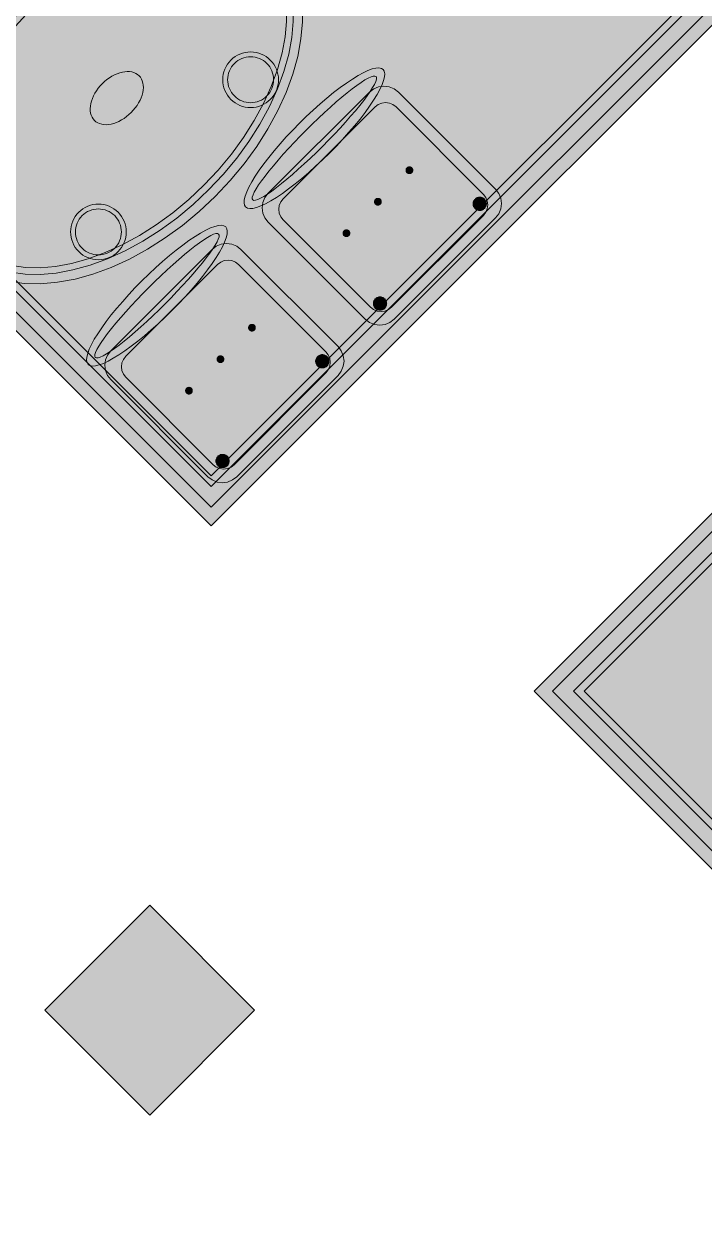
# Model space of a CAD drawing. Header units: metres. Extents: x 2172.2 to 2210.6, y 415.3 to 458.1.
# Drawn here: x 2184.897 to 2186.73, y 444.769 to 447.974 of the extents above; entities that cross this region are included whole.
import ezdxf

# ---------------------------------------------------------------- set-up
doc = ezdxf.new("R2010")
doc.units = ezdxf.units.M
for name, color, linetype, lineweight in [('NC_N1_CHAIRS', 7, 'CONTINUOUS', 13), ('NC_N1_COLUMNS', 8, 'CONTINUOUS', 25), ('NC_N1_FLOOR_DECOR', 32, 'CONTINUOUS', 13), ('NC_N1_TABLES', 7, 'CONTINUOUS', 13), ('NC_N1_WALLS', 7, 'CONTINUOUS', 25)]:
    doc.layers.add(name, color=color, linetype=linetype, lineweight=lineweight)

# ---------------------------------------------------------------- blocks, each defined once
blk = doc.blocks.new('NC_N1_ARCHITECTURE')
at = {"layer": 'NC_N1_COLUMNS', "true_color": 0xe6e9ea}
blk.add_hatch(color=256, dxfattribs=at).paths.add_polyline_path([(-4.48074, 11.316096), (-4.76358, 11.033257), (-5.046388, 11.316131), (-4.76358, 11.598936)])
at = {"layer": 'NC_N1_COLUMNS', "linetype": 'CONTINUOUS', "lineweight": -2}
blk.add_lwpolyline([(-4.48074, 11.316096), (-4.76358, 11.033257), (-5.046388, 11.316131), (-4.76358, 11.598936)], close=True, dxfattribs=at)
blk = doc.blocks.new('NC_N1_MIXED_FLOOR_BAY_03')
at = {"true_color": 0xeff0ee}
h = blk.add_hatch(color=256, dxfattribs=at)
h.dxf.hatch_style = 1
h.paths.add_polyline_path([(-1.9953, 13.8657), (-1.9868, 13.8572), (-1.9573, 13.8277), (-1.9489, 13.8192), (-1.8842, 13.7545), (-1.8398, 13.7102), (-1.8272, 13.6976), (-1.7829, 13.6533), (-1.631, 13.5014), (-1.5866, 13.457), (-1.574, 13.4444), (-1.5297, 13.4001), (-1.3778, 13.2482), (-1.3335, 13.2039), (-1.3209, 13.1913), (-1.2765, 13.1469), (-1.1246, 12.995), (-1.0803, 12.9507), (-1.0677, 12.9381), (-1.0234, 12.8938), (-0.8715, 12.7419), (-0.8271, 12.6975), (-0.8145, 12.6849), (-0.7702, 12.6406), (-0.6774, 12.5478), (-0.6689, 12.5393), (-0.6394, 12.5098), (-0.631, 12.5013), (-0.6099, 12.4802), (-2.3211, 10.769), (-3.7276, 12.1756), (-2.0164, 13.8868)])
at = {"color": 0, "linetype": 'CONTINUOUS', "lineweight": -2, "true_color": 0xa5b2b8}
blk.add_lwpolyline([(-2.3211, 10.769), (-3.7276, 12.1756), (-2.0164, 13.8868)], dxfattribs=at)
at = {"color": 0, "linetype": 'CONTINUOUS', "lineweight": -2, "true_color": 0xa38246}
blk.add_lwpolyline([(-2.3211, 10.8185), (-3.6781, 12.1756), (-2.0164, 13.8373)], dxfattribs=at)
at = {"color": 0, "linetype": 'CONTINUOUS', "lineweight": -2, "true_color": 0x778fa0}
blk.add_lwpolyline([(-2.0164, 13.7807), (-2.0103, 13.7746), (-2.0019, 13.7662), (-1.684, 13.4483), (-1.6397, 13.404), (-1.6271, 13.3914), (-1.5827, 13.3471), (-1.4308, 13.1952), (-1.3865, 13.1508), (-1.3739, 13.1382), (-1.3296, 13.0939), (-1.1777, 12.942), (-1.1333, 12.8977), (-1.1207, 12.8851), (-1.0764, 12.8407), (-0.9245, 12.6888), (-0.8802, 12.6445), (-0.8232, 12.5876), (-0.7304, 12.4947), (-0.722, 12.4863), (-0.7159, 12.4802), (-2.3211, 10.8751), (-3.6215, 12.1756)], close=True, dxfattribs=at)
at = {"color": 0, "linetype": 'CONTINUOUS', "lineweight": -2, "true_color": 0xa38246}
blk.add_lwpolyline([(-2.0164, 13.7524), (-2.016, 13.7521), (-1.6982, 13.4342), (-1.6538, 13.3899), (-1.6412, 13.3773), (-1.5969, 13.3329), (-1.445, 13.181), (-1.4007, 13.1367), (-1.3881, 13.1241), (-1.3437, 13.0798), (-1.1918, 12.9279), (-1.1475, 12.8835), (-1.1349, 12.8709), (-1.0905, 12.8266), (-0.9386, 12.6747), (-0.8943, 12.6303), (-0.8374, 12.5734), (-0.7445, 12.4806), (-0.7442, 12.4802), (-2.3211, 10.9034), (-3.5932, 12.1756)], close=True, dxfattribs=at)
blk = doc.blocks.new('NC_N1_MIXED_FLOOR_BAY_05')
at = {"true_color": 0xeff0ee}
h = blk.add_hatch(color=256, dxfattribs=at)
h.dxf.hatch_style = 1
h.paths.add_polyline_path([(-4.0811, 15.9515), (-4.06, 15.9304), (-4.0516, 15.922), (-4.022, 15.8924), (-4.0136, 15.884), (-3.9738, 15.8442), (-3.9298, 15.8002), (-3.8668, 15.7372), (-3.8228, 15.6932), (-3.7206, 15.591), (-3.6766, 15.547), (-3.6136, 15.484), (-3.5696, 15.44), (-3.4674, 15.3378), (-3.4234, 15.2938), (-3.3604, 15.2308), (-3.3164, 15.1868), (-3.2143, 15.0847), (-3.1703, 15.0406), (-3.1073, 14.9776), (-3.0633, 14.9336), (-2.9611, 14.8315), (-2.9171, 14.7875), (-2.8541, 14.7245), (-2.8101, 14.6805), (-2.7421, 14.6125), (-2.7337, 14.6041), (-2.7041, 14.5745), (-2.6957, 14.5661), (-2.6746, 14.545), (-4.5979, 12.6217), (-6.0044, 14.0282)])
at = {"color": 0, "linetype": 'CONTINUOUS', "lineweight": -2, "true_color": 0xa5b2b8}
blk.add_lwpolyline([(-2.6746, 14.545), (-4.5979, 12.6217), (-6.0044, 14.0282)], dxfattribs=at)
at = {"color": 0, "linetype": 'CONTINUOUS', "lineweight": -2, "true_color": 0xa38246}
blk.add_lwpolyline([(-2.7241, 14.545), (-4.5979, 12.6712), (-5.955, 14.0282)], dxfattribs=at)
at = {"color": 0, "linetype": 'CONTINUOUS', "lineweight": -2, "true_color": 0x778fa0}
blk.add_lwpolyline([(-2.7807, 14.545), (-4.5979, 12.7277), (-5.8984, 14.0282)], dxfattribs=at)
at = {"color": 0, "linetype": 'CONTINUOUS', "lineweight": -2, "true_color": 0xa38246}
blk.add_lwpolyline([(-4.0811, 15.8172), (-4.0808, 15.8168), (-4.041, 15.777), (-3.997, 15.733), (-3.9339, 15.67), (-3.8899, 15.626), (-3.7438, 15.4798), (-3.6808, 15.4168), (-3.6368, 15.3728), (-3.5346, 15.2706), (-3.4906, 15.2266), (-3.4276, 15.1636), (-3.3836, 15.1196), (-3.2814, 15.0175), (-3.2374, 14.9735), (-3.1744, 14.9105), (-3.1304, 14.8665), (-3.0283, 14.7643), (-2.9213, 14.6573), (-2.8773, 14.6133), (-2.8093, 14.5453), (-2.809, 14.545), (-4.5979, 12.756), (-5.8701, 14.0282)], close=True, dxfattribs=at)
blk = doc.blocks.new('NC_N1_DINING_2')
at = {"true_color": 0xf6f5ef}
h = blk.add_hatch(color=256, dxfattribs=at)
h.dxf.hatch_style = 1
h.paths.add_polyline_path([(0.6, 0), (0.5971, 0.0368), (0.5885, 0.0732), (0.5742, 0.1089), (0.5543, 0.1435), (0.5292, 0.1768), (0.4989, 0.2083), (0.4638, 0.2379), (0.4243, 0.2652), (0.3806, 0.2899), (0.3333, 0.3118), (0.2828, 0.3307), (0.2296, 0.3465), (0.1742, 0.3589), (0.1171, 0.3678), (0.0588, 0.3732), (0, 0.375), (-0.0588, 0.3732), (-0.1171, 0.3678), (-0.1742, 0.3589), (-0.2296, 0.3465), (-0.2828, 0.3307), (-0.3333, 0.3118), (-0.3806, 0.2899), (-0.4243, 0.2652), (-0.4638, 0.2379), (-0.4989, 0.2083), (-0.5292, 0.1768), (-0.5543, 0.1435), (-0.5742, 0.1089), (-0.5885, 0.0732), (-0.5971, 0.0368), (-0.6, 0), (-0.5971, -0.0368), (-0.5885, -0.0732), (-0.5742, -0.1089), (-0.5543, -0.1435), (-0.5292, -0.1768), (-0.4989, -0.2083), (-0.4638, -0.2379), (-0.4243, -0.2652), (-0.3806, -0.2899), (-0.3333, -0.3118), (-0.2828, -0.3307), (-0.2296, -0.3465), (-0.1742, -0.3589), (-0.1171, -0.3678), (-0.0588, -0.3732), (0, -0.375), (0.0588, -0.3732), (0.1171, -0.3678), (0.1742, -0.3589), (0.2296, -0.3465), (0.2828, -0.3307), (0.3333, -0.3118), (0.3806, -0.2899), (0.4243, -0.2652), (0.4638, -0.2379), (0.4989, -0.2083), (0.5292, -0.1768), (0.5543, -0.1435), (0.5742, -0.1089), (0.5885, -0.0732), (0.5971, -0.0368)])
at = {"color": 0, "linetype": 'CONTINUOUS', "lineweight": -2, "true_color": 0x2d3540}
blk.add_lwpolyline([(0.6, 0), (0.5971, 0.0368), (0.5885, 0.0732), (0.5742, 0.1089), (0.5543, 0.1435), (0.5292, 0.1768), (0.4989, 0.2083), (0.4638, 0.2379), (0.4243, 0.2652), (0.3806, 0.2899), (0.3333, 0.3118), (0.2828, 0.3307), (0.2296, 0.3465), (0.1742, 0.3589), (0.1171, 0.3678), (0.0588, 0.3732), (0, 0.375), (-0.0588, 0.3732), (-0.1171, 0.3678), (-0.1742, 0.3589), (-0.2296, 0.3465), (-0.2828, 0.3307), (-0.3333, 0.3118), (-0.3806, 0.2899), (-0.4243, 0.2652), (-0.4638, 0.2379), (-0.4989, 0.2083), (-0.5292, 0.1768), (-0.5543, 0.1435), (-0.5742, 0.1089), (-0.5885, 0.0732), (-0.5971, 0.0368), (-0.6, 0), (-0.5971, -0.0368), (-0.5885, -0.0732), (-0.5742, -0.1089), (-0.5543, -0.1435), (-0.5292, -0.1768), (-0.4989, -0.2083), (-0.4638, -0.2379), (-0.4243, -0.2652), (-0.3806, -0.2899), (-0.3333, -0.3118), (-0.2828, -0.3307), (-0.2296, -0.3465), (-0.1742, -0.3589), (-0.1171, -0.3678), (-0.0588, -0.3732), (0, -0.375), (0.0588, -0.3732), (0.1171, -0.3678), (0.1742, -0.3589), (0.2296, -0.3465), (0.2828, -0.3307), (0.3333, -0.3118), (0.3806, -0.2899), (0.4243, -0.2652), (0.4638, -0.2379), (0.4989, -0.2083), (0.5292, -0.1768), (0.5543, -0.1435), (0.5742, -0.1089), (0.5885, -0.0732), (0.5971, -0.0368)], close=True, dxfattribs=at)
at = {"color": 0, "linetype": 'CONTINUOUS', "lineweight": -2, "true_color": 0xa38246}
for points in [[(0.5749, 0), (0.5723, -0.0329), (0.5646, -0.0656), (0.5516, -0.0979), (0.5334, -0.1297), (0.5101, -0.1605), (0.4818, -0.1901), (0.4486, -0.218), (0.411, -0.244), (0.3692, -0.2676), (0.3237, -0.2887), (0.2749, -0.307), (0.2233, -0.3222), (0.1695, -0.3343), (0.114, -0.343), (0.0573, -0.3482), (0, -0.35), (-0.0573, -0.3482), (-0.114, -0.343), (-0.1695, -0.3343), (-0.2233, -0.3222), (-0.2749, -0.307), (-0.3237, -0.2887), (-0.3692, -0.2676), (-0.411, -0.244), (-0.4486, -0.218), (-0.4818, -0.1901), (-0.5101, -0.1605), (-0.5334, -0.1297), (-0.5516, -0.0979), (-0.5646, -0.0656), (-0.5723, -0.0329), (-0.5749, 0), (-0.5723, 0.0329), (-0.5646, 0.0656), (-0.5516, 0.0979), (-0.5334, 0.1297), (-0.5101, 0.1605), (-0.4818, 0.1901), (-0.4486, 0.218), (-0.411, 0.244), (-0.3692, 0.2676), (-0.3237, 0.2887), (-0.2749, 0.307), (-0.2233, 0.3222), (-0.1695, 0.3343), (-0.114, 0.343), (-0.0573, 0.3482), (0, 0.35), (0.0573, 0.3482), (0.114, 0.343), (0.1695, 0.3343), (0.2233, 0.3222), (0.2749, 0.307), (0.3237, 0.2887), (0.3692, 0.2676), (0.411, 0.244), (0.4486, 0.218), (0.4818, 0.1901), (0.5101, 0.1605), (0.5334, 0.1297), (0.5516, 0.0979), (0.5646, 0.0656), (0.5723, 0.0329)], [(0.5569, 0), (0.5545, -0.0301), (0.5474, -0.0601), (0.5354, -0.0901), (0.5184, -0.1198), (0.4964, -0.1488), (0.4694, -0.1769), (0.4377, -0.2037), (0.4014, -0.2287), (0.361, -0.2516), (0.3167, -0.2721), (0.2692, -0.2899), (0.2188, -0.3048), (0.1661, -0.3166), (0.1117, -0.3251), (0.0562, -0.3303), (0, -0.332), (-0.0562, -0.3303), (-0.1117, -0.3251), (-0.1661, -0.3166), (-0.2188, -0.3048), (-0.2692, -0.2899), (-0.3167, -0.2721), (-0.361, -0.2516), (-0.4014, -0.2287), (-0.4377, -0.2037), (-0.4694, -0.1769), (-0.4964, -0.1488), (-0.5184, -0.1198), (-0.5354, -0.0901), (-0.5474, -0.0601), (-0.5545, -0.0301), (-0.5569, 0), (-0.5545, 0.0301), (-0.5474, 0.0601), (-0.5354, 0.0901), (-0.5184, 0.1198), (-0.4964, 0.1488), (-0.4694, 0.1769), (-0.4377, 0.2037), (-0.4014, 0.2287), (-0.361, 0.2516), (-0.3167, 0.2721), (-0.2692, 0.2899), (-0.2188, 0.3048), (-0.1661, 0.3166), (-0.1117, 0.3251), (-0.0562, 0.3303), (0, 0.332), (0.0562, 0.3303), (0.1117, 0.3251), (0.1661, 0.3166), (0.2188, 0.3048), (0.2692, 0.2899), (0.3167, 0.2721), (0.361, 0.2516), (0.4014, 0.2287), (0.4377, 0.2037), (0.4694, 0.1769), (0.4964, 0.1488), (0.5184, 0.1198), (0.5354, 0.0901), (0.5474, 0.0601), (0.5545, 0.0301)], [(-0.228, 0.22), (-0.2283, 0.2139), (-0.2292, 0.2079), (-0.2307, 0.202), (-0.2327, 0.1963), (-0.2353, 0.1908), (-0.2384, 0.1856), (-0.2421, 0.1807), (-0.2462, 0.1762), (-0.2507, 0.1721), (-0.2556, 0.1684), (-0.2608, 0.1653), (-0.2663, 0.1627), (-0.272, 0.1607), (-0.2779, 0.1592), (-0.2839, 0.1583), (-0.29, 0.158), (-0.2961, 0.1583), (-0.3021, 0.1592), (-0.308, 0.1607), (-0.3137, 0.1627), (-0.3192, 0.1653), (-0.3244, 0.1684), (-0.3293, 0.1721), (-0.3338, 0.1762), (-0.3379, 0.1807), (-0.3416, 0.1856), (-0.3447, 0.1908), (-0.3473, 0.1963), (-0.3493, 0.202), (-0.3508, 0.2079), (-0.3517, 0.2139), (-0.352, 0.22), (-0.3517, 0.2261), (-0.3508, 0.2321), (-0.3493, 0.238), (-0.3473, 0.2437), (-0.3447, 0.2492), (-0.3416, 0.2544), (-0.3379, 0.2593), (-0.3338, 0.2638), (-0.3293, 0.2679), (-0.3244, 0.2716), (-0.3192, 0.2747), (-0.3137, 0.2773), (-0.308, 0.2793), (-0.3021, 0.2808), (-0.2961, 0.2817), (-0.29, 0.282), (-0.2839, 0.2817), (-0.2779, 0.2808), (-0.272, 0.2793), (-0.2663, 0.2773), (-0.2608, 0.2747), (-0.2556, 0.2716), (-0.2507, 0.2679), (-0.2462, 0.2638), (-0.2421, 0.2593), (-0.2384, 0.2544), (-0.2353, 0.2492), (-0.2327, 0.2437), (-0.2307, 0.238), (-0.2292, 0.2321), (-0.2283, 0.2261)], [(0.352, 0.22), (0.3517, 0.2139), (0.3508, 0.2079), (0.3493, 0.202), (0.3473, 0.1963), (0.3447, 0.1908), (0.3416, 0.1856), (0.3379, 0.1807), (0.3338, 0.1762), (0.3293, 0.1721), (0.3244, 0.1684), (0.3192, 0.1653), (0.3137, 0.1627), (0.308, 0.1607), (0.3021, 0.1592), (0.2961, 0.1583), (0.29, 0.158), (0.2839, 0.1583), (0.2779, 0.1592), (0.272, 0.1607), (0.2663, 0.1627), (0.2608, 0.1653), (0.2556, 0.1684), (0.2507, 0.1721), (0.2462, 0.1762), (0.2421, 0.1807), (0.2384, 0.1856), (0.2353, 0.1908), (0.2327, 0.1963), (0.2307, 0.202), (0.2292, 0.2079), (0.2283, 0.2139), (0.228, 0.22), (0.2283, 0.2261), (0.2292, 0.2321), (0.2307, 0.238), (0.2327, 0.2437), (0.2353, 0.2492), (0.2384, 0.2544), (0.2421, 0.2593), (0.2462, 0.2638), (0.2507, 0.2679), (0.2556, 0.2716), (0.2608, 0.2747), (0.2663, 0.2773), (0.272, 0.2793), (0.2779, 0.2808), (0.2839, 0.2817), (0.29, 0.282), (0.2961, 0.2817), (0.3021, 0.2808), (0.308, 0.2793), (0.3137, 0.2773), (0.3192, 0.2747), (0.3244, 0.2716), (0.3293, 0.2679), (0.3338, 0.2638), (0.3379, 0.2593), (0.3416, 0.2544), (0.3447, 0.2492), (0.3473, 0.2437), (0.3493, 0.238), (0.3508, 0.2321), (0.3517, 0.2261)], [(0.085, 0), (0.0846, 0.0054), (0.0834, 0.0107), (0.0813, 0.016), (0.0785, 0.021), (0.075, 0.0259), (0.0707, 0.0306), (0.0657, 0.0349), (0.0601, 0.0389), (0.0539, 0.0425), (0.0472, 0.0457), (0.0401, 0.0485), (0.0325, 0.0508), (0.0247, 0.0526), (0.0166, 0.0539), (0.0083, 0.0547), (0, 0.055), (-0.0083, 0.0547), (-0.0166, 0.0539), (-0.0247, 0.0526), (-0.0325, 0.0508), (-0.0401, 0.0485), (-0.0472, 0.0457), (-0.0539, 0.0425), (-0.0601, 0.0389), (-0.0657, 0.0349), (-0.0707, 0.0306), (-0.075, 0.0259), (-0.0785, 0.021), (-0.0813, 0.016), (-0.0834, 0.0107), (-0.0846, 0.0054), (-0.085, 0), (-0.0846, -0.0054), (-0.0834, -0.0107), (-0.0813, -0.016), (-0.0785, -0.021), (-0.075, -0.0259), (-0.0707, -0.0306), (-0.0657, -0.0349), (-0.0601, -0.0389), (-0.0539, -0.0425), (-0.0472, -0.0457), (-0.0401, -0.0485), (-0.0325, -0.0508), (-0.0247, -0.0526), (-0.0166, -0.0539), (-0.0083, -0.0547), (0, -0.055), (0.0083, -0.0547), (0.0166, -0.0539), (0.0247, -0.0526), (0.0325, -0.0508), (0.0401, -0.0485), (0.0472, -0.0457), (0.0539, -0.0425), (0.0601, -0.0389), (0.0657, -0.0349), (0.0707, -0.0306), (0.075, -0.0259), (0.0785, -0.021), (0.0813, -0.016), (0.0834, -0.0107), (0.0846, -0.0054)], [(-0.228, -0.22), (-0.2283, -0.2261), (-0.2292, -0.2321), (-0.2307, -0.238), (-0.2327, -0.2437), (-0.2353, -0.2492), (-0.2384, -0.2544), (-0.2421, -0.2593), (-0.2462, -0.2638), (-0.2507, -0.2679), (-0.2556, -0.2716), (-0.2608, -0.2747), (-0.2663, -0.2773), (-0.272, -0.2793), (-0.2779, -0.2808), (-0.2839, -0.2817), (-0.29, -0.282), (-0.2961, -0.2817), (-0.3021, -0.2808), (-0.308, -0.2793), (-0.3137, -0.2773), (-0.3192, -0.2747), (-0.3244, -0.2716), (-0.3293, -0.2679), (-0.3338, -0.2638), (-0.3379, -0.2593), (-0.3416, -0.2544), (-0.3447, -0.2492), (-0.3473, -0.2437), (-0.3493, -0.238), (-0.3508, -0.2321), (-0.3517, -0.2261), (-0.352, -0.22), (-0.3517, -0.2139), (-0.3508, -0.2079), (-0.3493, -0.202), (-0.3473, -0.1963), (-0.3447, -0.1908), (-0.3416, -0.1856), (-0.3379, -0.1807), (-0.3338, -0.1762), (-0.3293, -0.1721), (-0.3244, -0.1684), (-0.3192, -0.1653), (-0.3137, -0.1627), (-0.308, -0.1607), (-0.3021, -0.1592), (-0.2961, -0.1583), (-0.29, -0.158), (-0.2839, -0.1583), (-0.2779, -0.1592), (-0.272, -0.1607), (-0.2663, -0.1627), (-0.2608, -0.1653), (-0.2556, -0.1684), (-0.2507, -0.1721), (-0.2462, -0.1762), (-0.2421, -0.1807), (-0.2384, -0.1856), (-0.2353, -0.1908), (-0.2327, -0.1963), (-0.2307, -0.202), (-0.2292, -0.2079), (-0.2283, -0.2139)], [(0.352, -0.22), (0.3517, -0.2261), (0.3508, -0.2321), (0.3493, -0.238), (0.3473, -0.2437), (0.3447, -0.2492), (0.3416, -0.2544), (0.3379, -0.2593), (0.3338, -0.2638), (0.3293, -0.2679), (0.3244, -0.2716), (0.3192, -0.2747), (0.3137, -0.2773), (0.308, -0.2793), (0.3021, -0.2808), (0.2961, -0.2817), (0.29, -0.282), (0.2839, -0.2817), (0.2779, -0.2808), (0.272, -0.2793), (0.2663, -0.2773), (0.2608, -0.2747), (0.2556, -0.2716), (0.2507, -0.2679), (0.2462, -0.2638), (0.2421, -0.2593), (0.2384, -0.2544), (0.2353, -0.2492), (0.2327, -0.2437), (0.2307, -0.238), (0.2292, -0.2321), (0.2283, -0.2261), (0.228, -0.22), (0.2283, -0.2139), (0.2292, -0.2079), (0.2307, -0.202), (0.2327, -0.1963), (0.2353, -0.1908), (0.2384, -0.1856), (0.2421, -0.1807), (0.2462, -0.1762), (0.2507, -0.1721), (0.2556, -0.1684), (0.2608, -0.1653), (0.2663, -0.1627), (0.272, -0.1607), (0.2779, -0.1592), (0.2839, -0.1583), (0.29, -0.158), (0.2961, -0.1583), (0.3021, -0.1592), (0.308, -0.1607), (0.3137, -0.1627), (0.3192, -0.1653), (0.3244, -0.1684), (0.3293, -0.1721), (0.3338, -0.1762), (0.3379, -0.1807), (0.3416, -0.1856), (0.3447, -0.1908), (0.3473, -0.1963), (0.3493, -0.202), (0.3508, -0.2079), (0.3517, -0.2139)]]:
    blk.add_lwpolyline(points, close=True, dxfattribs=at)
at = {"color": 0, "linetype": 'CONTINUOUS', "lineweight": -2, "true_color": 0x89939a}
for points in [[(-0.215, 0.22), (-0.2154, 0.2126), (-0.2164, 0.2054), (-0.2182, 0.1982), (-0.2207, 0.1913), (-0.2239, 0.1846), (-0.2276, 0.1783), (-0.232, 0.1724), (-0.237, 0.167), (-0.2424, 0.162), (-0.2483, 0.1576), (-0.2546, 0.1539), (-0.2613, 0.1507), (-0.2682, 0.1482), (-0.2754, 0.1464), (-0.2826, 0.1454), (-0.29, 0.145), (-0.2974, 0.1454), (-0.3046, 0.1464), (-0.3118, 0.1482), (-0.3187, 0.1507), (-0.3254, 0.1539), (-0.3317, 0.1576), (-0.3376, 0.162), (-0.343, 0.167), (-0.348, 0.1724), (-0.3524, 0.1783), (-0.3561, 0.1846), (-0.3593, 0.1913), (-0.3618, 0.1982), (-0.3636, 0.2054), (-0.3646, 0.2126), (-0.365, 0.22), (-0.3646, 0.2274), (-0.3636, 0.2346), (-0.3618, 0.2418), (-0.3593, 0.2487), (-0.3561, 0.2554), (-0.3524, 0.2617), (-0.348, 0.2676), (-0.343, 0.273), (-0.3376, 0.278), (-0.3317, 0.2824), (-0.3254, 0.2861), (-0.3187, 0.2893), (-0.3118, 0.2918), (-0.3046, 0.2936), (-0.2974, 0.2946), (-0.29, 0.295), (-0.2826, 0.2946), (-0.2754, 0.2936), (-0.2682, 0.2918), (-0.2613, 0.2893), (-0.2546, 0.2861), (-0.2483, 0.2824), (-0.2424, 0.278), (-0.237, 0.273), (-0.232, 0.2676), (-0.2276, 0.2617), (-0.2239, 0.2554), (-0.2207, 0.2487), (-0.2182, 0.2418), (-0.2164, 0.2346), (-0.2154, 0.2274)], [(0.365, 0.22), (0.3646, 0.2126), (0.3636, 0.2054), (0.3618, 0.1982), (0.3593, 0.1913), (0.3561, 0.1846), (0.3524, 0.1783), (0.348, 0.1724), (0.343, 0.167), (0.3376, 0.162), (0.3317, 0.1576), (0.3254, 0.1539), (0.3187, 0.1507), (0.3118, 0.1482), (0.3046, 0.1464), (0.2974, 0.1454), (0.29, 0.145), (0.2826, 0.1454), (0.2754, 0.1464), (0.2682, 0.1482), (0.2613, 0.1507), (0.2546, 0.1539), (0.2483, 0.1576), (0.2424, 0.162), (0.237, 0.167), (0.232, 0.1724), (0.2276, 0.1783), (0.2239, 0.1846), (0.2207, 0.1913), (0.2182, 0.1982), (0.2164, 0.2054), (0.2154, 0.2126), (0.215, 0.22), (0.2154, 0.2274), (0.2164, 0.2346), (0.2182, 0.2418), (0.2207, 0.2487), (0.2239, 0.2554), (0.2276, 0.2617), (0.232, 0.2676), (0.237, 0.273), (0.2424, 0.278), (0.2483, 0.2824), (0.2546, 0.2861), (0.2613, 0.2893), (0.2682, 0.2918), (0.2754, 0.2936), (0.2826, 0.2946), (0.29, 0.295), (0.2974, 0.2946), (0.3046, 0.2936), (0.3118, 0.2918), (0.3187, 0.2893), (0.3254, 0.2861), (0.3317, 0.2824), (0.3376, 0.278), (0.343, 0.273), (0.348, 0.2676), (0.3524, 0.2617), (0.3561, 0.2554), (0.3593, 0.2487), (0.3618, 0.2418), (0.3636, 0.2346), (0.3646, 0.2274)], [(-0.215, -0.22), (-0.2154, -0.2274), (-0.2164, -0.2346), (-0.2182, -0.2418), (-0.2207, -0.2487), (-0.2239, -0.2554), (-0.2276, -0.2617), (-0.232, -0.2676), (-0.237, -0.273), (-0.2424, -0.278), (-0.2483, -0.2824), (-0.2546, -0.2861), (-0.2613, -0.2893), (-0.2682, -0.2918), (-0.2754, -0.2936), (-0.2826, -0.2946), (-0.29, -0.295), (-0.2974, -0.2946), (-0.3046, -0.2936), (-0.3118, -0.2918), (-0.3187, -0.2893), (-0.3254, -0.2861), (-0.3317, -0.2824), (-0.3376, -0.278), (-0.343, -0.273), (-0.348, -0.2676), (-0.3524, -0.2617), (-0.3561, -0.2554), (-0.3593, -0.2487), (-0.3618, -0.2418), (-0.3636, -0.2346), (-0.3646, -0.2274), (-0.365, -0.22), (-0.3646, -0.2126), (-0.3636, -0.2054), (-0.3618, -0.1982), (-0.3593, -0.1913), (-0.3561, -0.1846), (-0.3524, -0.1783), (-0.348, -0.1724), (-0.343, -0.167), (-0.3376, -0.162), (-0.3317, -0.1576), (-0.3254, -0.1539), (-0.3187, -0.1507), (-0.3118, -0.1482), (-0.3046, -0.1464), (-0.2974, -0.1454), (-0.29, -0.145), (-0.2826, -0.1454), (-0.2754, -0.1464), (-0.2682, -0.1482), (-0.2613, -0.1507), (-0.2546, -0.1539), (-0.2483, -0.1576), (-0.2424, -0.162), (-0.237, -0.167), (-0.232, -0.1724), (-0.2276, -0.1783), (-0.2239, -0.1846), (-0.2207, -0.1913), (-0.2182, -0.1982), (-0.2164, -0.2054), (-0.2154, -0.2126)], [(0.365, -0.22), (0.3646, -0.2274), (0.3636, -0.2346), (0.3618, -0.2418), (0.3593, -0.2487), (0.3561, -0.2554), (0.3524, -0.2617), (0.348, -0.2676), (0.343, -0.273), (0.3376, -0.278), (0.3317, -0.2824), (0.3254, -0.2861), (0.3187, -0.2893), (0.3118, -0.2918), (0.3046, -0.2936), (0.2974, -0.2946), (0.29, -0.295), (0.2826, -0.2946), (0.2754, -0.2936), (0.2682, -0.2918), (0.2613, -0.2893), (0.2546, -0.2861), (0.2483, -0.2824), (0.2424, -0.278), (0.237, -0.273), (0.232, -0.2676), (0.2276, -0.2617), (0.2239, -0.2554), (0.2207, -0.2487), (0.2182, -0.2418), (0.2164, -0.2346), (0.2154, -0.2274), (0.215, -0.22), (0.2154, -0.2126), (0.2164, -0.2054), (0.2182, -0.1982), (0.2207, -0.1913), (0.2239, -0.1846), (0.2276, -0.1783), (0.232, -0.1724), (0.237, -0.167), (0.2424, -0.162), (0.2483, -0.1576), (0.2546, -0.1539), (0.2613, -0.1507), (0.2682, -0.1482), (0.2754, -0.1464), (0.2826, -0.1454), (0.29, -0.145), (0.2974, -0.1454), (0.3046, -0.1464), (0.3118, -0.1482), (0.3187, -0.1507), (0.3254, -0.1539), (0.3317, -0.1576), (0.3376, -0.162), (0.343, -0.167), (0.348, -0.1724), (0.3524, -0.1783), (0.3561, -0.1846), (0.3593, -0.1913), (0.3618, -0.1982), (0.3636, -0.2054), (0.3646, -0.2126)]]:
    blk.add_lwpolyline(points, close=True, dxfattribs=at)
blk = doc.blocks.new('NC_N1_CHAIR_IVORY')
at = {"true_color": 0xf6f5ef}
h = blk.add_hatch(color=256, dxfattribs=at)
h.dxf.hatch_style = 1
h.paths.add_polyline_path([(0.262, 0.222), (0.2607, 0.2276), (0.257, 0.2331), (0.2507, 0.2385), (0.2421, 0.2438), (0.2311, 0.2489), (0.2178, 0.2537), (0.2025, 0.2582), (0.1853, 0.2623), (0.1662, 0.2661), (0.1456, 0.2694), (0.1235, 0.2723), (0.1003, 0.2747), (0.0761, 0.2765), (0.0511, 0.2779), (0.0257, 0.2787), (0, 0.279), (-0.0257, 0.2787), (-0.0511, 0.2779), (-0.0761, 0.2765), (-0.1003, 0.2747), (-0.1235, 0.2723), (-0.1456, 0.2694), (-0.1662, 0.2661), (-0.1853, 0.2623), (-0.2025, 0.2582), (-0.2178, 0.2537), (-0.2311, 0.2489), (-0.2421, 0.2438), (-0.2507, 0.2385), (-0.257, 0.2331), (-0.2607, 0.2276), (-0.262, 0.222), (-0.2607, 0.2164), (-0.257, 0.2109), (-0.2507, 0.2055), (-0.2421, 0.2002), (-0.2311, 0.1951), (-0.2178, 0.1903), (-0.2025, 0.1858), (-0.1853, 0.1817), (-0.1662, 0.1779), (-0.1456, 0.1746), (-0.1235, 0.1717), (-0.1003, 0.1693), (-0.0761, 0.1675), (-0.0511, 0.1661), (-0.0257, 0.1653), (0, 0.165), (0.0257, 0.1653), (0.0511, 0.1661), (0.0761, 0.1675), (0.1003, 0.1693), (0.1235, 0.1717), (0.1456, 0.1746), (0.1662, 0.1779), (0.1853, 0.1817), (0.2025, 0.1858), (0.2178, 0.1903), (0.2311, 0.1951), (0.2421, 0.2002), (0.2507, 0.2055), (0.257, 0.2109), (0.2607, 0.2164)])
at = {"true_color": 0xdbe4e9}
h = blk.add_hatch(color=256, dxfattribs=at)
h.dxf.hatch_style = 1
h.paths.add_polyline_path([(0.193, -0.275), (-0.193, -0.275), (-0.2072, -0.2731), (-0.2205, -0.2676), (-0.2319, -0.2589), (-0.2406, -0.2475), (-0.2461, -0.2342), (-0.248, -0.22), (-0.248, 0.15), (-0.2461, 0.1642), (-0.2406, 0.1775), (-0.2319, 0.1889), (-0.2205, 0.1976), (-0.2072, 0.2031), (-0.193, 0.205), (0.193, 0.205), (0.2072, 0.2031), (0.2205, 0.1976), (0.2319, 0.1889), (0.2406, 0.1775), (0.2461, 0.1642), (0.248, 0.15), (0.248, -0.22), (0.2461, -0.2342), (0.2406, -0.2475), (0.2319, -0.2589), (0.2205, -0.2676), (0.2072, -0.2731)])
at = {"true_color": 0xa38246}
h = blk.add_hatch(color=256, dxfattribs=at)
h.dxf.hatch_style = 1
h.paths.add_polyline_path([(-0.111, -0.02), (-0.111, -0.0209), (-0.1112, -0.0218), (-0.1114, -0.0226), (-0.1117, -0.0234), (-0.1121, -0.0242), (-0.1125, -0.025), (-0.113, -0.0257), (-0.1136, -0.0264), (-0.1143, -0.027), (-0.115, -0.0275), (-0.1158, -0.0279), (-0.1166, -0.0283), (-0.1174, -0.0286), (-0.1182, -0.0288), (-0.1191, -0.029), (-0.12, -0.029), (-0.1209, -0.029), (-0.1218, -0.0288), (-0.1226, -0.0286), (-0.1234, -0.0283), (-0.1242, -0.0279), (-0.125, -0.0275), (-0.1257, -0.027), (-0.1264, -0.0264), (-0.127, -0.0257), (-0.1275, -0.025), (-0.1279, -0.0242), (-0.1283, -0.0234), (-0.1286, -0.0226), (-0.1288, -0.0218), (-0.129, -0.0209), (-0.129, -0.02), (-0.129, -0.0191), (-0.1288, -0.0182), (-0.1286, -0.0174), (-0.1283, -0.0166), (-0.1279, -0.0158), (-0.1275, -0.015), (-0.127, -0.0143), (-0.1264, -0.0136), (-0.1257, -0.013), (-0.125, -0.0125), (-0.1242, -0.0121), (-0.1234, -0.0117), (-0.1226, -0.0114), (-0.1218, -0.0112), (-0.1209, -0.011), (-0.12, -0.011), (-0.1191, -0.011), (-0.1182, -0.0112), (-0.1174, -0.0114), (-0.1166, -0.0117), (-0.1158, -0.0121), (-0.115, -0.0125), (-0.1143, -0.013), (-0.1136, -0.0136), (-0.113, -0.0143), (-0.1125, -0.015), (-0.1121, -0.0158), (-0.1117, -0.0166), (-0.1114, -0.0174), (-0.1112, -0.0182), (-0.111, -0.0191)])
h = blk.add_hatch(color=256, dxfattribs=at)
h.dxf.hatch_style = 1
h.paths.add_polyline_path([(0.009, -0.02), (0.009, -0.0209), (0.0088, -0.0218), (0.0086, -0.0226), (0.0083, -0.0234), (0.0079, -0.0242), (0.0075, -0.025), (0.007, -0.0257), (0.0064, -0.0264), (0.0057, -0.027), (0.005, -0.0275), (0.0042, -0.0279), (0.0034, -0.0283), (0.0026, -0.0286), (0.0018, -0.0288), (0.0009, -0.029), (0, -0.029), (-0.0009, -0.029), (-0.0018, -0.0288), (-0.0026, -0.0286), (-0.0034, -0.0283), (-0.0042, -0.0279), (-0.005, -0.0275), (-0.0057, -0.027), (-0.0064, -0.0264), (-0.007, -0.0257), (-0.0075, -0.025), (-0.0079, -0.0242), (-0.0083, -0.0234), (-0.0086, -0.0226), (-0.0088, -0.0218), (-0.009, -0.0209), (-0.009, -0.02), (-0.009, -0.0191), (-0.0088, -0.0182), (-0.0086, -0.0174), (-0.0083, -0.0166), (-0.0079, -0.0158), (-0.0075, -0.015), (-0.007, -0.0143), (-0.0064, -0.0136), (-0.0057, -0.013), (-0.005, -0.0125), (-0.0042, -0.0121), (-0.0034, -0.0117), (-0.0026, -0.0114), (-0.0018, -0.0112), (-0.0009, -0.011), (0, -0.011), (0.0009, -0.011), (0.0018, -0.0112), (0.0026, -0.0114), (0.0034, -0.0117), (0.0042, -0.0121), (0.005, -0.0125), (0.0057, -0.013), (0.0064, -0.0136), (0.007, -0.0143), (0.0075, -0.015), (0.0079, -0.0158), (0.0083, -0.0166), (0.0086, -0.0174), (0.0088, -0.0182), (0.009, -0.0191)])
h = blk.add_hatch(color=256, dxfattribs=at)
h.dxf.hatch_style = 1
h.paths.add_polyline_path([(0.129, -0.02), (0.129, -0.0209), (0.1288, -0.0218), (0.1286, -0.0226), (0.1283, -0.0234), (0.1279, -0.0242), (0.1275, -0.025), (0.127, -0.0257), (0.1264, -0.0264), (0.1257, -0.027), (0.125, -0.0275), (0.1242, -0.0279), (0.1234, -0.0283), (0.1226, -0.0286), (0.1218, -0.0288), (0.1209, -0.029), (0.12, -0.029), (0.1191, -0.029), (0.1182, -0.0288), (0.1174, -0.0286), (0.1166, -0.0283), (0.1158, -0.0279), (0.115, -0.0275), (0.1143, -0.027), (0.1136, -0.0264), (0.113, -0.0257), (0.1125, -0.025), (0.1121, -0.0242), (0.1117, -0.0234), (0.1114, -0.0226), (0.1112, -0.0218), (0.111, -0.0209), (0.111, -0.02), (0.111, -0.0191), (0.1112, -0.0182), (0.1114, -0.0174), (0.1117, -0.0166), (0.1121, -0.0158), (0.1125, -0.015), (0.113, -0.0143), (0.1136, -0.0136), (0.1143, -0.013), (0.115, -0.0125), (0.1158, -0.0121), (0.1166, -0.0117), (0.1174, -0.0114), (0.1182, -0.0112), (0.1191, -0.011), (0.12, -0.011), (0.1209, -0.011), (0.1218, -0.0112), (0.1226, -0.0114), (0.1234, -0.0117), (0.1242, -0.0121), (0.125, -0.0125), (0.1257, -0.013), (0.1264, -0.0136), (0.127, -0.0143), (0.1275, -0.015), (0.1279, -0.0158), (0.1283, -0.0166), (0.1286, -0.0174), (0.1288, -0.0182), (0.129, -0.0191)])
h = blk.add_hatch(color=256, dxfattribs=at)
h.dxf.hatch_style = 1
h.paths.add_polyline_path([(-0.172, -0.218), (-0.1721, -0.2198), (-0.1723, -0.2215), (-0.1728, -0.2232), (-0.1734, -0.2249), (-0.1741, -0.2265), (-0.175, -0.228), (-0.1761, -0.2294), (-0.1773, -0.2307), (-0.1786, -0.2319), (-0.18, -0.233), (-0.1815, -0.2339), (-0.1831, -0.2346), (-0.1848, -0.2352), (-0.1865, -0.2357), (-0.1882, -0.2359), (-0.19, -0.236), (-0.1918, -0.2359), (-0.1935, -0.2357), (-0.1952, -0.2352), (-0.1969, -0.2346), (-0.1985, -0.2339), (-0.2, -0.233), (-0.2014, -0.2319), (-0.2027, -0.2307), (-0.2039, -0.2294), (-0.205, -0.228), (-0.2059, -0.2265), (-0.2066, -0.2249), (-0.2072, -0.2232), (-0.2077, -0.2215), (-0.2079, -0.2198), (-0.208, -0.218), (-0.2079, -0.2162), (-0.2077, -0.2145), (-0.2072, -0.2128), (-0.2066, -0.2111), (-0.2059, -0.2095), (-0.205, -0.208), (-0.2039, -0.2066), (-0.2027, -0.2053), (-0.2014, -0.2041), (-0.2, -0.203), (-0.1985, -0.2021), (-0.1969, -0.2014), (-0.1952, -0.2008), (-0.1935, -0.2003), (-0.1918, -0.2001), (-0.19, -0.2), (-0.1882, -0.2001), (-0.1865, -0.2003), (-0.1848, -0.2008), (-0.1831, -0.2014), (-0.1815, -0.2021), (-0.18, -0.203), (-0.1786, -0.2041), (-0.1773, -0.2053), (-0.1761, -0.2066), (-0.175, -0.208), (-0.1741, -0.2095), (-0.1734, -0.2111), (-0.1728, -0.2128), (-0.1723, -0.2145), (-0.1721, -0.2162)])
h = blk.add_hatch(color=256, dxfattribs=at)
h.dxf.hatch_style = 1
h.paths.add_polyline_path([(0.208, -0.218), (0.2079, -0.2198), (0.2077, -0.2215), (0.2072, -0.2232), (0.2066, -0.2249), (0.2059, -0.2265), (0.205, -0.228), (0.2039, -0.2294), (0.2027, -0.2307), (0.2014, -0.2319), (0.2, -0.233), (0.1985, -0.2339), (0.1969, -0.2346), (0.1952, -0.2352), (0.1935, -0.2357), (0.1918, -0.2359), (0.19, -0.236), (0.1882, -0.2359), (0.1865, -0.2357), (0.1848, -0.2352), (0.1831, -0.2346), (0.1815, -0.2339), (0.18, -0.233), (0.1786, -0.2319), (0.1773, -0.2307), (0.1761, -0.2294), (0.175, -0.228), (0.1741, -0.2265), (0.1734, -0.2249), (0.1728, -0.2232), (0.1723, -0.2215), (0.1721, -0.2198), (0.172, -0.218), (0.1721, -0.2162), (0.1723, -0.2145), (0.1728, -0.2128), (0.1734, -0.2111), (0.1741, -0.2095), (0.175, -0.208), (0.1761, -0.2066), (0.1773, -0.2053), (0.1786, -0.2041), (0.18, -0.203), (0.1815, -0.2021), (0.1831, -0.2014), (0.1848, -0.2008), (0.1865, -0.2003), (0.1882, -0.2001), (0.19, -0.2), (0.1918, -0.2001), (0.1935, -0.2003), (0.1952, -0.2008), (0.1969, -0.2014), (0.1985, -0.2021), (0.2, -0.203), (0.2014, -0.2041), (0.2027, -0.2053), (0.2039, -0.2066), (0.205, -0.208), (0.2059, -0.2095), (0.2066, -0.2111), (0.2072, -0.2128), (0.2077, -0.2145), (0.2079, -0.2162)])
at = {"color": 0, "linetype": 'CONTINUOUS', "lineweight": -2, "true_color": 0x2d3540}
for points in [[(0.262, 0.222), (0.2607, 0.2276), (0.257, 0.2331), (0.2507, 0.2385), (0.2421, 0.2438), (0.2311, 0.2489), (0.2178, 0.2537), (0.2025, 0.2582), (0.1853, 0.2623), (0.1662, 0.2661), (0.1456, 0.2694), (0.1235, 0.2723), (0.1003, 0.2747), (0.0761, 0.2765), (0.0511, 0.2779), (0.0257, 0.2787), (0, 0.279), (-0.0257, 0.2787), (-0.0511, 0.2779), (-0.0761, 0.2765), (-0.1003, 0.2747), (-0.1235, 0.2723), (-0.1456, 0.2694), (-0.1662, 0.2661), (-0.1853, 0.2623), (-0.2025, 0.2582), (-0.2178, 0.2537), (-0.2311, 0.2489), (-0.2421, 0.2438), (-0.2507, 0.2385), (-0.257, 0.2331), (-0.2607, 0.2276), (-0.262, 0.222), (-0.2607, 0.2164), (-0.257, 0.2109), (-0.2507, 0.2055), (-0.2421, 0.2002), (-0.2311, 0.1951), (-0.2178, 0.1903), (-0.2025, 0.1858), (-0.1853, 0.1817), (-0.1662, 0.1779), (-0.1456, 0.1746), (-0.1235, 0.1717), (-0.1003, 0.1693), (-0.0761, 0.1675), (-0.0511, 0.1661), (-0.0257, 0.1653), (0, 0.165), (0.0257, 0.1653), (0.0511, 0.1661), (0.0761, 0.1675), (0.1003, 0.1693), (0.1235, 0.1717), (0.1456, 0.1746), (0.1662, 0.1779), (0.1853, 0.1817), (0.2025, 0.1858), (0.2178, 0.1903), (0.2311, 0.1951), (0.2421, 0.2002), (0.2507, 0.2055), (0.257, 0.2109), (0.2607, 0.2164)], [(0.193, -0.275), (-0.193, -0.275), (-0.2072, -0.2731), (-0.2205, -0.2676), (-0.2319, -0.2589), (-0.2406, -0.2475), (-0.2461, -0.2342), (-0.248, -0.22), (-0.248, 0.15), (-0.2461, 0.1642), (-0.2406, 0.1775), (-0.2319, 0.1889), (-0.2205, 0.1976), (-0.2072, 0.2031), (-0.193, 0.205), (0.193, 0.205), (0.2072, 0.2031), (0.2205, 0.1976), (0.2319, 0.1889), (0.2406, 0.1775), (0.2461, 0.1642), (0.248, 0.15), (0.248, -0.22), (0.2461, -0.2342), (0.2406, -0.2475), (0.2319, -0.2589), (0.2205, -0.2676), (0.2072, -0.2731)]]:
    blk.add_lwpolyline(points, close=True, dxfattribs=at)
at = {"color": 0, "linetype": 'CONTINUOUS', "lineweight": -2, "true_color": 0xa38246}
for points in [[(0.235, 0.222), (0.2339, 0.225), (0.2305, 0.228), (0.2249, 0.231), (0.2171, 0.2339), (0.2073, 0.2366), (0.1954, 0.2392), (0.1817, 0.2417), (0.1662, 0.2439), (0.1491, 0.246), (0.1306, 0.2478), (0.1108, 0.2493), (0.0899, 0.2506), (0.0682, 0.2517), (0.0458, 0.2524), (0.023, 0.2529), (0, 0.253), (-0.023, 0.2529), (-0.0458, 0.2524), (-0.0682, 0.2517), (-0.0899, 0.2506), (-0.1108, 0.2493), (-0.1306, 0.2478), (-0.1491, 0.246), (-0.1662, 0.2439), (-0.1817, 0.2417), (-0.1954, 0.2392), (-0.2073, 0.2366), (-0.2171, 0.2339), (-0.2249, 0.231), (-0.2305, 0.228), (-0.2339, 0.225), (-0.235, 0.222), (-0.2339, 0.219), (-0.2305, 0.216), (-0.2249, 0.213), (-0.2171, 0.2101), (-0.2073, 0.2074), (-0.1954, 0.2048), (-0.1817, 0.2023), (-0.1662, 0.2001), (-0.1491, 0.198), (-0.1306, 0.1962), (-0.1108, 0.1947), (-0.0899, 0.1934), (-0.0682, 0.1923), (-0.0458, 0.1916), (-0.023, 0.1911), (0, 0.191), (0.023, 0.1911), (0.0458, 0.1916), (0.0682, 0.1923), (0.0899, 0.1934), (0.1108, 0.1947), (0.1306, 0.1962), (0.1491, 0.198), (0.1662, 0.2001), (0.1817, 0.2023), (0.1954, 0.2048), (0.2073, 0.2074), (0.2171, 0.2101), (0.2249, 0.213), (0.2305, 0.216), (0.2339, 0.219)], [(0.175, -0.247), (-0.175, -0.247), (-0.1854, -0.2456), (-0.195, -0.2416), (-0.2033, -0.2353), (-0.2096, -0.227), (-0.2136, -0.2174), (-0.215, -0.207), (-0.215, 0.126), (-0.2136, 0.1364), (-0.2096, 0.146), (-0.2033, 0.1543), (-0.195, 0.1606), (-0.1854, 0.1646), (-0.175, 0.166), (0.175, 0.166), (0.1854, 0.1646), (0.195, 0.1606), (0.2033, 0.1543), (0.2096, 0.146), (0.2136, 0.1364), (0.215, 0.126), (0.215, -0.207), (0.2136, -0.2174), (0.2096, -0.227), (0.2033, -0.2353), (0.195, -0.2416), (0.1854, -0.2456)]]:
    blk.add_lwpolyline(points, close=True, dxfattribs=at)
at = {"color": 0, "linetype": 'CONTINUOUS', "lineweight": -2}
for points in [[(-0.111, -0.02), (-0.111, -0.0209), (-0.1112, -0.0218), (-0.1114, -0.0226), (-0.1117, -0.0234), (-0.1121, -0.0242), (-0.1125, -0.025), (-0.113, -0.0257), (-0.1136, -0.0264), (-0.1143, -0.027), (-0.115, -0.0275), (-0.1158, -0.0279), (-0.1166, -0.0283), (-0.1174, -0.0286), (-0.1182, -0.0288), (-0.1191, -0.029), (-0.12, -0.029), (-0.1209, -0.029), (-0.1218, -0.0288), (-0.1226, -0.0286), (-0.1234, -0.0283), (-0.1242, -0.0279), (-0.125, -0.0275), (-0.1257, -0.027), (-0.1264, -0.0264), (-0.127, -0.0257), (-0.1275, -0.025), (-0.1279, -0.0242), (-0.1283, -0.0234), (-0.1286, -0.0226), (-0.1288, -0.0218), (-0.129, -0.0209), (-0.129, -0.02), (-0.129, -0.0191), (-0.1288, -0.0182), (-0.1286, -0.0174), (-0.1283, -0.0166), (-0.1279, -0.0158), (-0.1275, -0.015), (-0.127, -0.0143), (-0.1264, -0.0136), (-0.1257, -0.013), (-0.125, -0.0125), (-0.1242, -0.0121), (-0.1234, -0.0117), (-0.1226, -0.0114), (-0.1218, -0.0112), (-0.1209, -0.011), (-0.12, -0.011), (-0.1191, -0.011), (-0.1182, -0.0112), (-0.1174, -0.0114), (-0.1166, -0.0117), (-0.1158, -0.0121), (-0.115, -0.0125), (-0.1143, -0.013), (-0.1136, -0.0136), (-0.113, -0.0143), (-0.1125, -0.015), (-0.1121, -0.0158), (-0.1117, -0.0166), (-0.1114, -0.0174), (-0.1112, -0.0182), (-0.111, -0.0191)], [(0.009, -0.02), (0.009, -0.0209), (0.0088, -0.0218), (0.0086, -0.0226), (0.0083, -0.0234), (0.0079, -0.0242), (0.0075, -0.025), (0.007, -0.0257), (0.0064, -0.0264), (0.0057, -0.027), (0.005, -0.0275), (0.0042, -0.0279), (0.0034, -0.0283), (0.0026, -0.0286), (0.0018, -0.0288), (0.0009, -0.029), (0, -0.029), (-0.0009, -0.029), (-0.0018, -0.0288), (-0.0026, -0.0286), (-0.0034, -0.0283), (-0.0042, -0.0279), (-0.005, -0.0275), (-0.0057, -0.027), (-0.0064, -0.0264), (-0.007, -0.0257), (-0.0075, -0.025), (-0.0079, -0.0242), (-0.0083, -0.0234), (-0.0086, -0.0226), (-0.0088, -0.0218), (-0.009, -0.0209), (-0.009, -0.02), (-0.009, -0.0191), (-0.0088, -0.0182), (-0.0086, -0.0174), (-0.0083, -0.0166), (-0.0079, -0.0158), (-0.0075, -0.015), (-0.007, -0.0143), (-0.0064, -0.0136), (-0.0057, -0.013), (-0.005, -0.0125), (-0.0042, -0.0121), (-0.0034, -0.0117), (-0.0026, -0.0114), (-0.0018, -0.0112), (-0.0009, -0.011), (0, -0.011), (0.0009, -0.011), (0.0018, -0.0112), (0.0026, -0.0114), (0.0034, -0.0117), (0.0042, -0.0121), (0.005, -0.0125), (0.0057, -0.013), (0.0064, -0.0136), (0.007, -0.0143), (0.0075, -0.015), (0.0079, -0.0158), (0.0083, -0.0166), (0.0086, -0.0174), (0.0088, -0.0182), (0.009, -0.0191)], [(0.129, -0.02), (0.129, -0.0209), (0.1288, -0.0218), (0.1286, -0.0226), (0.1283, -0.0234), (0.1279, -0.0242), (0.1275, -0.025), (0.127, -0.0257), (0.1264, -0.0264), (0.1257, -0.027), (0.125, -0.0275), (0.1242, -0.0279), (0.1234, -0.0283), (0.1226, -0.0286), (0.1218, -0.0288), (0.1209, -0.029), (0.12, -0.029), (0.1191, -0.029), (0.1182, -0.0288), (0.1174, -0.0286), (0.1166, -0.0283), (0.1158, -0.0279), (0.115, -0.0275), (0.1143, -0.027), (0.1136, -0.0264), (0.113, -0.0257), (0.1125, -0.025), (0.1121, -0.0242), (0.1117, -0.0234), (0.1114, -0.0226), (0.1112, -0.0218), (0.111, -0.0209), (0.111, -0.02), (0.111, -0.0191), (0.1112, -0.0182), (0.1114, -0.0174), (0.1117, -0.0166), (0.1121, -0.0158), (0.1125, -0.015), (0.113, -0.0143), (0.1136, -0.0136), (0.1143, -0.013), (0.115, -0.0125), (0.1158, -0.0121), (0.1166, -0.0117), (0.1174, -0.0114), (0.1182, -0.0112), (0.1191, -0.011), (0.12, -0.011), (0.1209, -0.011), (0.1218, -0.0112), (0.1226, -0.0114), (0.1234, -0.0117), (0.1242, -0.0121), (0.125, -0.0125), (0.1257, -0.013), (0.1264, -0.0136), (0.127, -0.0143), (0.1275, -0.015), (0.1279, -0.0158), (0.1283, -0.0166), (0.1286, -0.0174), (0.1288, -0.0182), (0.129, -0.0191)], [(-0.172, -0.218), (-0.1721, -0.2198), (-0.1723, -0.2215), (-0.1728, -0.2232), (-0.1734, -0.2249), (-0.1741, -0.2265), (-0.175, -0.228), (-0.1761, -0.2294), (-0.1773, -0.2307), (-0.1786, -0.2319), (-0.18, -0.233), (-0.1815, -0.2339), (-0.1831, -0.2346), (-0.1848, -0.2352), (-0.1865, -0.2357), (-0.1882, -0.2359), (-0.19, -0.236), (-0.1918, -0.2359), (-0.1935, -0.2357), (-0.1952, -0.2352), (-0.1969, -0.2346), (-0.1985, -0.2339), (-0.2, -0.233), (-0.2014, -0.2319), (-0.2027, -0.2307), (-0.2039, -0.2294), (-0.205, -0.228), (-0.2059, -0.2265), (-0.2066, -0.2249), (-0.2072, -0.2232), (-0.2077, -0.2215), (-0.2079, -0.2198), (-0.208, -0.218), (-0.2079, -0.2162), (-0.2077, -0.2145), (-0.2072, -0.2128), (-0.2066, -0.2111), (-0.2059, -0.2095), (-0.205, -0.208), (-0.2039, -0.2066), (-0.2027, -0.2053), (-0.2014, -0.2041), (-0.2, -0.203), (-0.1985, -0.2021), (-0.1969, -0.2014), (-0.1952, -0.2008), (-0.1935, -0.2003), (-0.1918, -0.2001), (-0.19, -0.2), (-0.1882, -0.2001), (-0.1865, -0.2003), (-0.1848, -0.2008), (-0.1831, -0.2014), (-0.1815, -0.2021), (-0.18, -0.203), (-0.1786, -0.2041), (-0.1773, -0.2053), (-0.1761, -0.2066), (-0.175, -0.208), (-0.1741, -0.2095), (-0.1734, -0.2111), (-0.1728, -0.2128), (-0.1723, -0.2145), (-0.1721, -0.2162)], [(0.208, -0.218), (0.2079, -0.2198), (0.2077, -0.2215), (0.2072, -0.2232), (0.2066, -0.2249), (0.2059, -0.2265), (0.205, -0.228), (0.2039, -0.2294), (0.2027, -0.2307), (0.2014, -0.2319), (0.2, -0.233), (0.1985, -0.2339), (0.1969, -0.2346), (0.1952, -0.2352), (0.1935, -0.2357), (0.1918, -0.2359), (0.19, -0.236), (0.1882, -0.2359), (0.1865, -0.2357), (0.1848, -0.2352), (0.1831, -0.2346), (0.1815, -0.2339), (0.18, -0.233), (0.1786, -0.2319), (0.1773, -0.2307), (0.1761, -0.2294), (0.175, -0.228), (0.1741, -0.2265), (0.1734, -0.2249), (0.1728, -0.2232), (0.1723, -0.2215), (0.1721, -0.2198), (0.172, -0.218), (0.1721, -0.2162), (0.1723, -0.2145), (0.1728, -0.2128), (0.1734, -0.2111), (0.1741, -0.2095), (0.175, -0.208), (0.1761, -0.2066), (0.1773, -0.2053), (0.1786, -0.2041), (0.18, -0.203), (0.1815, -0.2021), (0.1831, -0.2014), (0.1848, -0.2008), (0.1865, -0.2003), (0.1882, -0.2001), (0.19, -0.2), (0.1918, -0.2001), (0.1935, -0.2003), (0.1952, -0.2008), (0.1969, -0.2014), (0.1985, -0.2021), (0.2, -0.203), (0.2014, -0.2041), (0.2027, -0.2053), (0.2039, -0.2066), (0.205, -0.208), (0.2059, -0.2095), (0.2066, -0.2111), (0.2072, -0.2128), (0.2077, -0.2145), (0.2079, -0.2162)]]:
    blk.add_lwpolyline(points, close=True, dxfattribs=at)

msp = doc.modelspace()

# ---------------------------------------------------------------- block references
at = {"layer": 'NC_N1_CHAIRS', "linetype": 'CONTINUOUS', "yscale": -1.0000000000000002, "rotation": -135}
for p in [(2185.8372, 447.5088), (2185.413, 447.0845)]:
    msp.add_blockref('NC_N1_CHAIR_IVORY', p, dxfattribs=at)
at = {"layer": 'NC_N1_FLOOR_DECOR', "linetype": 'CONTINUOUS'}
for name in ['NC_N1_MIXED_FLOOR_BAY_05', 'NC_N1_MIXED_FLOOR_BAY_03']:
    msp.add_blockref(name, (2190, 434), dxfattribs=at)
at = {"layer": 'NC_N1_TABLES', "linetype": 'CONTINUOUS', "yscale": -1, "rotation": 45}
msp.add_blockref('NC_N1_DINING_2', (2185.1478, 447.7739), dxfattribs=at)
at = {"layer": 'NC_N1_WALLS'}
msp.add_blockref('NC_N1_ARCHITECTURE', (2190, 434), dxfattribs=at)

doc.saveas('drawing.dxf')
